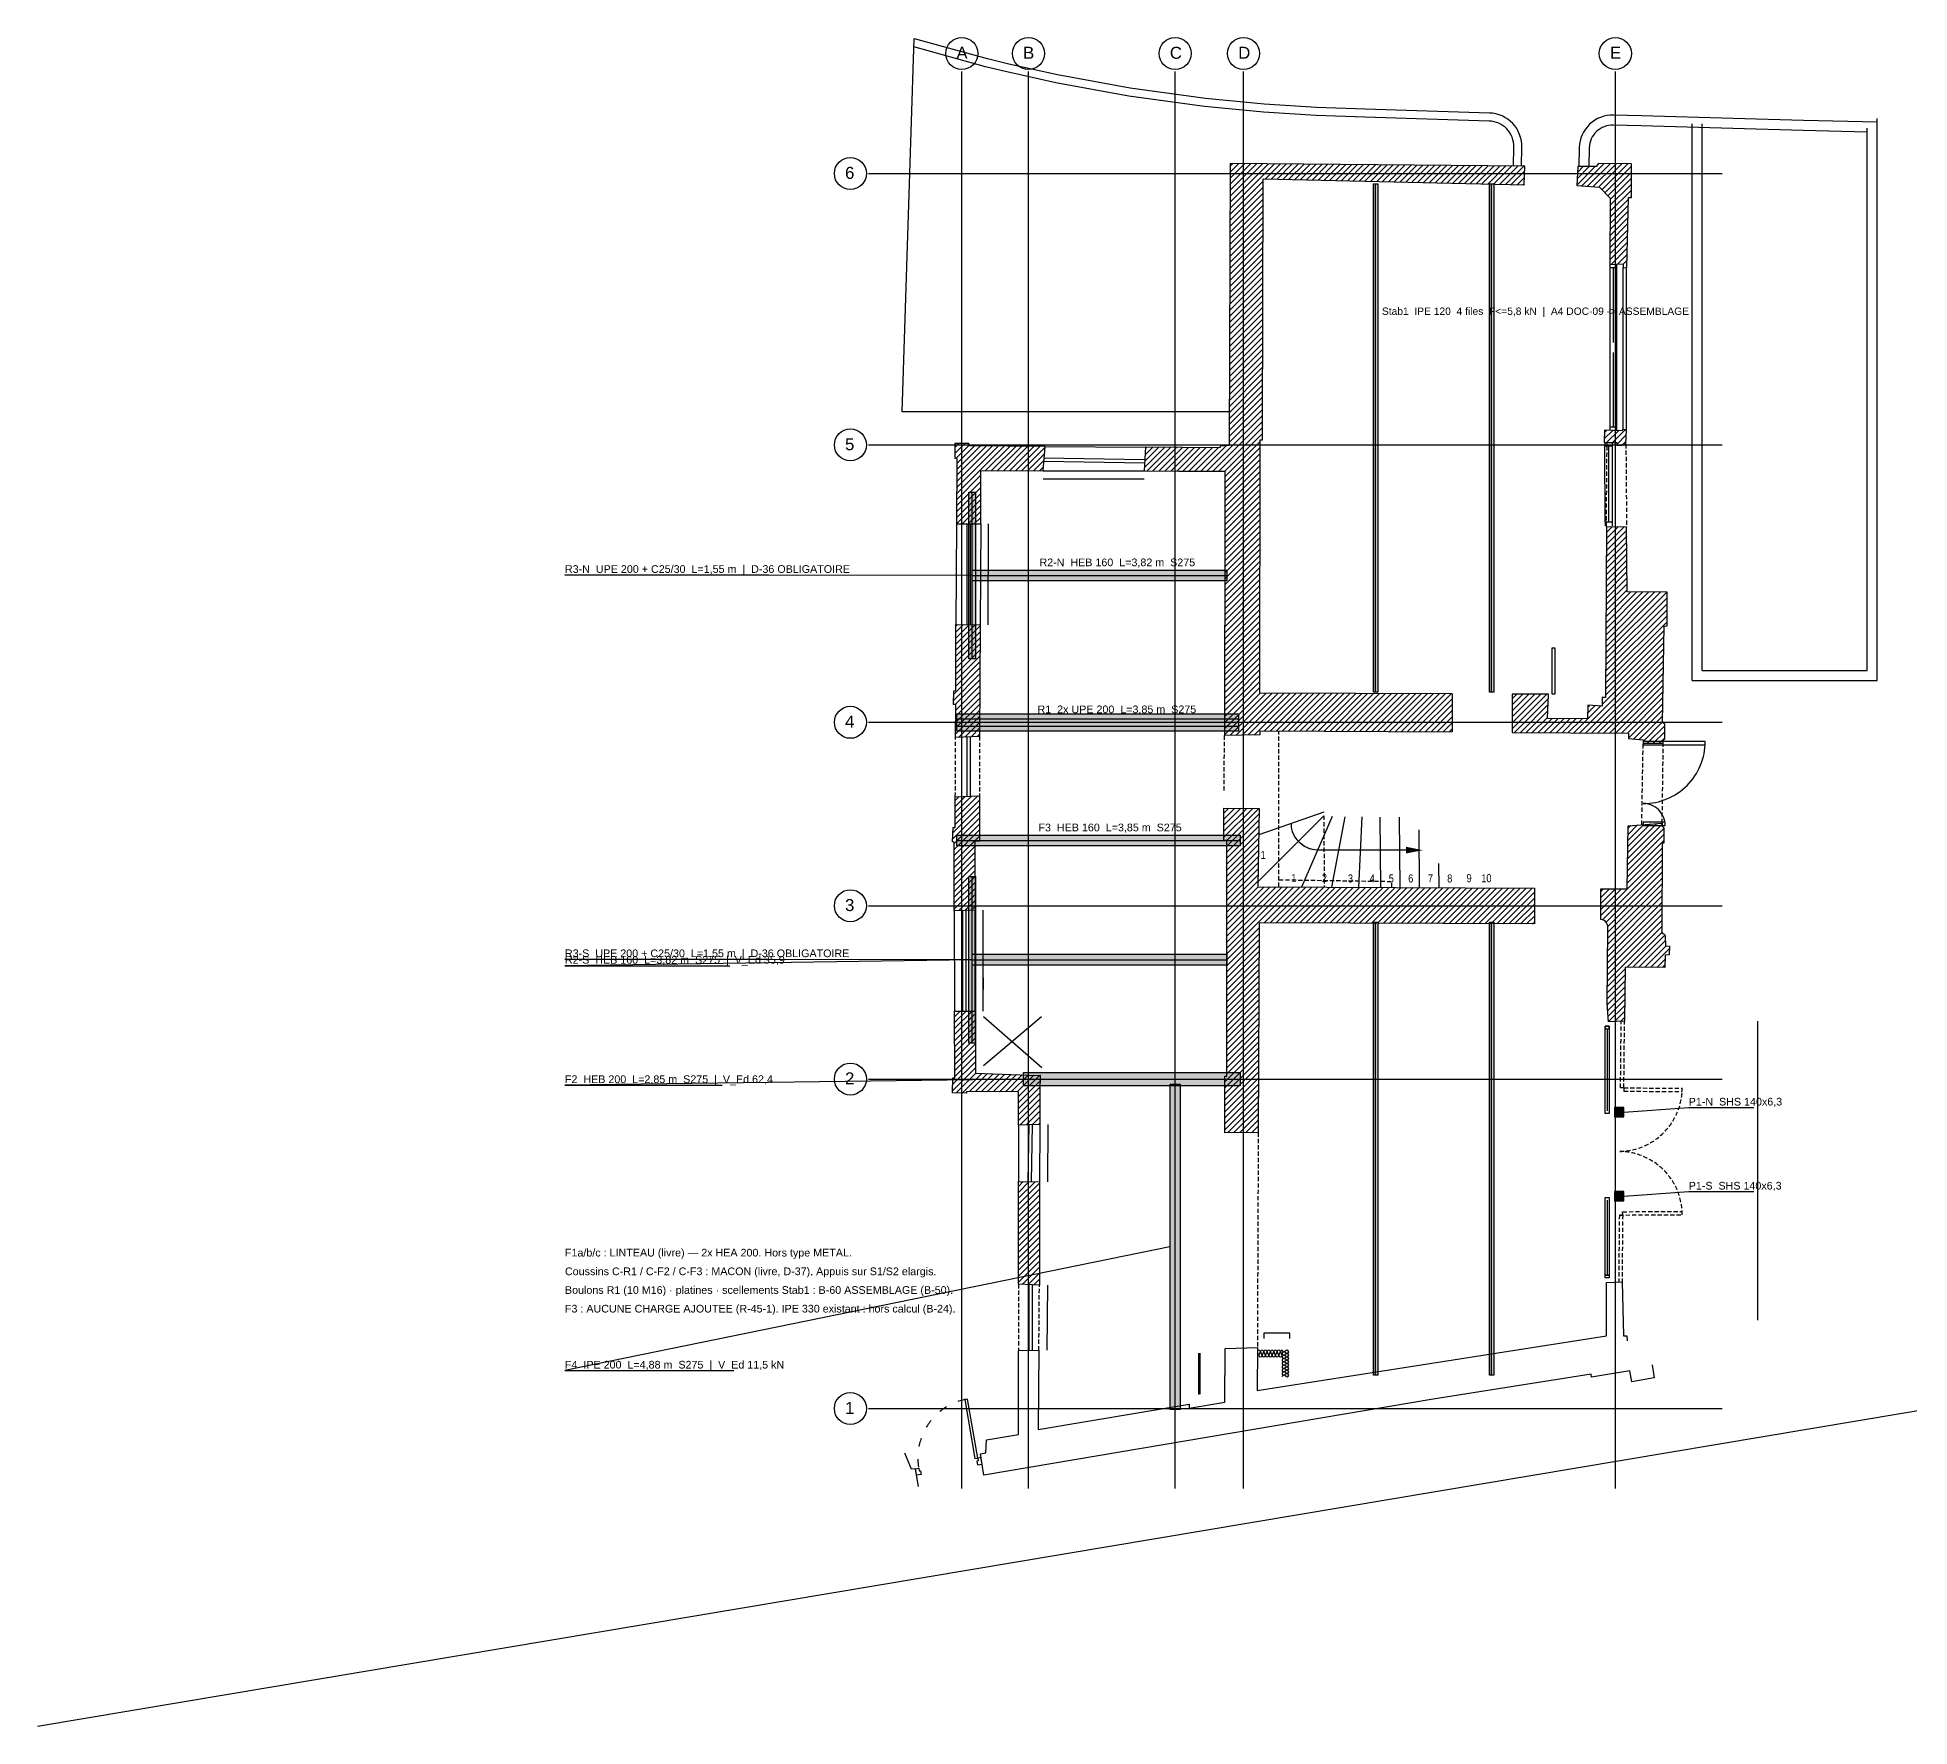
# Model space of a CAD drawing. Header units: centimetres. Extents: x 7169 to 12020, y 3983 to 6520.
# Drawn here: x 7169 to 9976, y 3983 to 6516 of the extents above; entities that cross this region are included whole.
import ezdxf

# ---------------------------------------------------------------- set-up
doc = ezdxf.new("R2010")
doc.units = ezdxf.units.CM
doc.linetypes.add('CACHE', pattern=[9.525, 6.35, -3.175])
doc.linetypes.add('PROJECTION', pattern=[0.3, 0.12, -0.18])
for name, color, linetype in [('010_mur', 8, 'Continuous'), ('030_menuiserie', 9, 'Continuous'), ('070_trait-fin', 9, 'Continuous'), ('075_cotation', 9, 'Continuous'), ('097_traits-fins-005', 4, 'Continuous'), ('METAL-AXES', 1, 'Continuous'), ('METAL-HABILLAGE-TEXTE', 7, 'Continuous'), ('METAL-POTEAUX', 6, 'Continuous'), ('METAL-PROFILES', 1, 'Continuous'), ('METAL-REMPLISSAGE', 3, 'Continuous'), ('METAL-STAB', 4, 'Continuous')]:
    doc.layers.add(name, color=color, linetype=linetype)
doc.styles.add('clem', font='swissc.ttf')
doc.styles.get("Standard").update_dxf_attribs({"font": 'arial.ttf'})
pattern_1 = [(45.21487, (-11671.396, -4335.0017), (-4.5069355, 4.4732575), [])]

# ---------------------------------------------------------------- blocks, each defined once
blk = doc.blocks.new('*U1201')
for points in [[(0.05, -0.042), (0.05, 0), (0, 0), (0, -0.072), (0.035, -0.072), (0.035, -0.042)], [(0.065, -0.072), (0.035, -0.072), (0.035, -0.721), (0.065, -0.721)], [(0.668, -0.042), (0.668, 0), (0.718, 0), (0.718, -0.072), (0.683, -0.072), (0.683, -0.042)]]:
    blk.add_lwpolyline(points, close=True)
at = {"linetype": 'PROJECTION', "ltscale": 0.75}
blk.add_arc((0.035, -0.073), 0.648, 271.6999, 0.0451, dxfattribs=at)
blk = doc.blocks.new('Murs porteurs selon geometre projet')
at = {"layer": '010_mur'}
h = blk.add_hatch(dxfattribs=at)
h.set_pattern_fill('ANSI31', color=4, scale=2, angle=0.2149)
h.set_pattern_definition(pattern_1)
edge = h.paths.add_edge_path()
edge.add_line((-2690.4, 1231.6), (-2691.2, 1611.5))
edge.add_line((-2691.2, 1611.5), (-2687.8, 1611.5))
edge.add_line((-2687.8, 1611.5), (-2687.8, 1622.5))
edge.add_line((-2687.8, 1622.5), (-2688.1, 2002.9))
edge.add_line((-2688.1, 2002.9), (-2296.6, 1995))
edge.add_line((-2296.6, 1995), (-2296.1, 2023.3))
edge.add_line((-2296.1, 2023.3), (-2738, 2025.7))
edge.add_line((-2738, 2025.7), (-2737.5, 1602.6))
edge.add_line((-2737.5, 1602.6), (-2751, 1601.5))
edge.add_line((-2751, 1601.5), (-2751.6, 1599.2))
edge.add_line((-2751.6, 1599.2), (-2863.1, 1599.6))
edge.add_line((-2863.1, 1599.6), (-2865, 1564))
edge.add_line((-2865, 1564), (-2812.9, 1564))
edge.add_line((-2812.9, 1564), (-2744, 1564.3))
edge.add_line((-2744, 1564.3), (-2743.6, 1435.3))
edge.add_line((-2743.6, 1435.3), (-2743.1, 1231.5))
edge.add_line((-2743.1, 1231.5), (-2690.5, 1231.6))
h = blk.add_hatch(dxfattribs=at)
h.set_pattern_fill('ANSI31', color=4, scale=2, angle=0.2149)
h.set_pattern_definition(pattern_1)
h.paths.add_polyline_path([(-2168, 1876.3), (-2147.9, 1877.1), (-2148, 1871.7), (-2142.6, 1871.4), (-2140.1, 1976.7), (-2135.7, 1976.8), (-2136.1, 2027.4), (-2185.7, 2027.4), (-2189, 2022.9), (-2216.2, 2023.2), (-2217.6, 1994.6), (-2183.9, 1992), (-2168, 1975.6)])
at = {"layer": '010_mur', "lineweight": 5}
h = blk.add_hatch(dxfattribs=at)
h.set_pattern_fill('ANSI31', color=4, scale=2, angle=0.2149)
h.set_pattern_definition(pattern_1)
h.paths.add_polyline_path([(-2175.2, 1627.8), (-2175.3, 1609.2), (-2156.6, 1609.1), (-2156.6, 1605.1), (-2148.2, 1605), (-2148.1, 1607.1), (-2142.8, 1606.8), (-2141.9, 1628.5), (-2148.1, 1629), (-2148.6, 1626.7)])
at = {"layer": '010_mur'}
h = blk.add_hatch(dxfattribs=at)
h.set_pattern_fill('ANSI31', color=4, scale=2, angle=0.2149)
h.set_pattern_definition(pattern_1)
h.paths.add_polyline_path([(-3146.2, 1483.5), (-3109.8, 1483.8), (-3109.7, 1563.6), (-3016.4, 1563.7), (-3013.7, 1600.2), (-3126.8, 1600.6), (-3127.9, 1604.3), (-3149, 1603.9), (-3149, 1582.1), (-3146.1, 1581.8)])
h = blk.add_hatch(dxfattribs=at)
h.set_pattern_fill('ANSI31', color=4, scale=2, angle=0.2149)
h.set_pattern_definition(pattern_1)
h.paths.add_polyline_path([(-2402.1, 1174.5), (-2402.1, 1231.5), (-2690.5, 1231.6), (-2743.1, 1231.5), (-2743, 1168.1), (-2689.7, 1169.7), (-2689.6, 1175.2)])
h.paths.add_polyline_path([(-2311.9, 1231.4), (-2311.9, 1174.1), (-2137.3, 1173.5), (-2137.4, 1165.4), (-2115.1, 1163.6), (-2115.3, 1158.5), (-2085, 1158.7), (-2084.9, 1163.1), (-2082.9, 1165.1), (-2083, 1187.2), (-2086.2, 1189.8), (-2084.6, 1334.1), (-2080.1, 1334.5), (-2080.2, 1385.4), (-2140.1, 1385.4), (-2141.3, 1482.5), (-2171.6, 1483), (-2172.1, 1226.7), (-2176.8, 1226.9), (-2177.1, 1214.1), (-2198.3, 1215.1), (-2198.9, 1195), (-2258.6, 1195.1), (-2257.3, 1231.6)])
h = blk.add_hatch(dxfattribs=at)
h.set_pattern_fill('ANSI31', color=4, scale=2, angle=0.2149)
h.set_pattern_definition(pattern_1)
h.paths.add_polyline_path([(-3146.2, 1163.3), (-3146.2, 1212.5), (-3149.8, 1212.7), (-3149.1, 1233.4), (-3146.3, 1233.6), (-3146.3, 1332.6), (-3110, 1332.5), (-3110.2, 1165.1)])
h = blk.add_hatch(dxfattribs=at)
h.set_pattern_fill('ANSI31', color=4, scale=2, angle=0.2149)
h.set_pattern_definition(pattern_1)
h.paths.add_polyline_path([(-3109.7, 1007.7), (-3109.7, 1024.5), (-3110.3, 1075.8), (-3146.3, 1074.4), (-3146.4, 1028.5), (-3149.4, 1028.3), (-3150.4, 1006.7), (-3148, 1006.5), (-3147.3, 903.4), (-3116, 904.4), (-3116.6, 1007.6)])
h = blk.add_hatch(dxfattribs=at)
h.set_pattern_fill('ANSI31', color=4, scale=2, angle=0.2149)
h.set_pattern_definition(pattern_1)
edge = h.paths.add_edge_path()
edge.add_line((-2177.9, 940.2), (-2138.4, 940.1))
edge.add_line((-2138.4, 940.1), (-2137.2, 1034.8))
edge.add_line((-2137.2, 1034.8), (-2086.3, 1039))
edge.add_line((-2086.3, 1039), (-2086.4, 1034.4))
edge.add_line((-2086.4, 1034.4), (-2083.9, 1032))
edge.add_line((-2083.9, 1032), (-2083.6, 1009.2))
edge.add_line((-2083.6, 1009.2), (-2086.1, 1007.6))
edge.add_line((-2086.1, 1007.6), (-2086.4, 874.9))
edge.add_arc((-2083, 876.4), 3.71, 204.38, 256.8367)
edge.add_arc((-2084.7, 869.3), 3.64, -0.6892, 76.8367, ccw=False)
edge.add_line((-2081, 869.2), (-2080.8, 854.8))
edge.add_line((-2080.8, 854.8), (-2074.8, 854.2))
edge.add_line((-2074.8, 854.2), (-2075, 841.6))
edge.add_line((-2075, 841.6), (-2081, 840.8))
edge.add_line((-2081, 840.8), (-2081.6, 822.5))
edge.add_line((-2081.6, 822.5), (-2141.2, 822.7))
edge.add_line((-2141.2, 822.7), (-2141.6, 741.9))
edge.add_line((-2141.6, 741.9), (-2165.7, 740.7))
edge.add_line((-2165.7, 740.7), (-2167.7, 767.9))
edge.add_line((-2167.7, 767.9), (-2167.4, 879.3))
edge.add_arc((-2179.1, 882.2), 12.1, 346.1269, 443.5219)
edge.add_line((-2177.7, 894.2), (-2177.9, 940.2))
h.paths.add_polyline_path([(-2737.4, 657), (-2738.9, 1010.5), (-2743.4, 1010.5), (-2743.5, 1024.6), (-2743.4, 1058.6), (-2690.8, 1058.7), (-2692.2, 941.1), (-2277.5, 940.4), (-2277.3, 887), (-2601.4, 887.2), (-2690.1, 887.2), (-2690.2, 572.6), (-2740.2, 572.2), (-2740.5, 643.2), (-2740.6, 657)])
h = blk.add_hatch(dxfattribs=at)
h.set_pattern_fill('ANSI31', color=4, scale=2, angle=0.2149)
h.set_pattern_definition(pattern_1)
h.paths.add_polyline_path([(-3017.6, 657.2), (-3018, 634.4), (-3017.9, 583.4), (-3049.8, 582.3), (-3050.1, 632.4), (-3127.8, 632.4), (-3128, 630.1), (-3149.1, 630.3), (-3148.5, 652.7), (-3145.5, 652.8), (-3146.2, 753), (-3115.1, 752.9), (-3114.5, 660), (-3021.1, 657.1)])
at = {"layer": '010_mur', "lineweight": 5}
h = blk.add_hatch(dxfattribs=at)
h.set_pattern_fill('ANSI31', color=4, scale=2, angle=0.2149)
h.set_pattern_definition(pattern_1)
h.paths.add_polyline_path([(-3017.3, 375), (-3017.5, 342.5), (-3048.7, 343.9), (-3049.4, 497.7), (-3017.8, 497.6), (-3017.6, 382.3)])
at = {"layer": '010_mur', "flags": 128}
for points in [[(-2690.4, 1231.6), (-2691.2, 1611.5), (-2687.8, 1611.5), (-2687.8, 1622.5), (-2688.1, 2002.9), (-2296.6, 1995), (-2296.1, 2023.3), (-2738, 2025.7), (-2737.5, 1602.6), (-2751, 1601.5), (-2751.6, 1599.2), (-2863.1, 1599.6), (-2865, 1564), (-2812.9, 1564), (-2744, 1564.3), (-2743.6, 1435.3), (-2743.1, 1231.5)], [(-2311.9, 1174), (-2137.3, 1173.5), (-2137.4, 1165.4), (-2115.1, 1163.6), (-2115.3, 1158.5), (-2085, 1158.7), (-2084.9, 1163.1), (-2082.9, 1165.1), (-2083, 1187.2), (-2086.2, 1189.8), (-2084.6, 1334.1), (-2080.1, 1334.5), (-2080.2, 1385.4), (-2140.1, 1385.4), (-2141.3, 1482.5), (-2171.6, 1483), (-2172.1, 1226.7), (-2176.8, 1226.9), (-2177.1, 1214.1), (-2198.3, 1215.1), (-2198.9, 1195), (-2258.6, 1195.1), (-2257.3, 1231.6), (-2311.9, 1231.3)], [(-3146.2, 1163.3), (-3146.2, 1212.5), (-3149.8, 1212.7), (-3149.1, 1233.4), (-3146.3, 1233.6), (-3146.3, 1332.6), (-3110, 1332.5), (-3110.2, 1165.1), (-3146.2, 1163.3)], [(-2743.1, 1231.5), (-2743, 1168.1), (-2689.7, 1169.7)], [(-2401.9, 1231.3), (-2690.5, 1231.6)], [(-2401.9, 1231.3), (-2401.9, 1174.3)], [(-2311.9, 1231.3), (-2311.9, 1174)], [(-2689.7, 1169.7), (-2689.6, 1175.2), (-2401.9, 1174.3)], [(-3147.3, 903.4), (-3148, 1006.5), (-3150.4, 1006.7), (-3149.4, 1028.3), (-3146.4, 1028.5), (-3146.3, 1074.4), (-3110.3, 1075.8), (-3109.7, 1024.5), (-3109.7, 1007.7), (-3116.6, 1007.6)], [(-2737.4, 657), (-2738.9, 1010.5), (-2743.4, 1010.5), (-2743.5, 1024.6), (-2743.4, 1058.6), (-2690.8, 1058.7), (-2692.2, 941.1), (-2277.5, 940.4), (-2277.3, 887), (-2690.1, 887.2), (-2690.2, 572.6), (-2740.2, 572.2), (-2740.5, 643.2), (-2740.6, 657), (-2737.4, 657)], [(-3116.6, 1007.6), (-3116, 904.4), (-3147.3, 903.4)], [(-2690.6, 659.5), (-2690.1, 659.5)], [(-3017.3, 375), (-3017.5, 342.5), (-3048.7, 343.9), (-3049.4, 497.7), (-3017.8, 497.6), (-3017.6, 382.3), (-3017.3, 375)]]:
    blk.add_lwpolyline(points, dxfattribs=at)
for points in [[(-2168, 1876.3), (-2147.9, 1877.1), (-2148, 1871.7), (-2142.6, 1871.4), (-2140.1, 1976.7), (-2135.7, 1976.8), (-2136.1, 2027.4), (-2185.7, 2027.4), (-2189, 2022.9), (-2216.2, 2023.2), (-2217.6, 1994.6), (-2183.9, 1992), (-2168, 1975.6)], [(-2175.2, 1627.8), (-2175.3, 1609.2), (-2156.6, 1609.1), (-2156.6, 1605.1), (-2148.2, 1605), (-2148.1, 1607.1), (-2142.8, 1606.8), (-2141.9, 1628.5), (-2148.1, 1629), (-2148.6, 1626.7)], [(-3146.2, 1483.5), (-3109.8, 1483.8), (-3109.7, 1563.6), (-3016.4, 1563.7), (-3013.7, 1600.2), (-3126.8, 1600.6), (-3127.9, 1604.3), (-3149, 1603.9), (-3149, 1582.1), (-3146.1, 1581.8)], [(-3017.6, 657.2), (-3018, 634.4), (-3017.9, 583.4), (-3049.8, 582.3), (-3050.1, 632.4), (-3127.8, 632.4), (-3128, 630.1), (-3149.1, 630.3), (-3148.5, 652.7), (-3145.5, 652.8), (-3146.2, 753), (-3115.1, 752.9), (-3114.5, 660), (-3021.1, 657.1)]]:
    blk.add_lwpolyline(points, close=True, dxfattribs=at)
blk.add_lwpolyline([(-2177.9, 940.2), (-2138.4, 940.1), (-2137.2, 1034.8), (-2086.3, 1039), (-2086.4, 1034.4), (-2083.9, 1032), (-2083.6, 1009.2), (-2086.1, 1007.6), (-2086.4, 874.9, 0.232968), (-2083.9, 872.8, -0.351792), (-2081, 869.2), (-2080.8, 854.8), (-2074.8, 854.2), (-2075, 841.6), (-2081, 840.8), (-2081.6, 822.5), (-2141.2, 822.7), (-2141.6, 741.9), (-2165.7, 740.7), (-2167.7, 767.9), (-2167.4, 879.3, 0.452542), (-2177.7, 894.2)], format="xyb", close=True, dxfattribs=at)
at = {"layer": '030_menuiserie', "flags": 128}
for points in [[(-2147.2, 1629), (-2148, 1871.7)], [(-2141.9, 1628.5), (-2143, 1871.4)], [(-2864.3, 1575.9), (-3015.4, 1577.8)], [(-2864.3, 1580.9), (-3015.3, 1582.8)], [(-3129.5, 1332.5), (-3129.9, 1483.7)], [(-3124.5, 1332.5), (-3124.9, 1483.7)], [(-3133.6, 752.9), (-3134.2, 903.9)], [(-3128.6, 752.9), (-3129.2, 904)], [(-3034.1, 583.1), (-3035.6, 497.7)], [(-3029.1, 583), (-3030.6, 497.6)]]:
    blk.add_lwpolyline(points, dxfattribs=at)
at = {"layer": '030_menuiserie'}
blk.add_lwpolyline([(-2082.1, 1040.2), (-2114.7, 1040.1), (-2114.7, 1035.1), (-2081.7, 1035.2, 0.414214), (-2114.8, 1068.1, 0.414214), (-2022.1, 1161.4), (-2115.1, 1161.1), (-2115.1, 1156.1), (-2022.1, 1156.4)], format="xyb", dxfattribs=at)
at = {"layer": '070_trait-fin', "linetype": 'CACHE'}
for p, q in [((-2148.3, 450.9), (-2053.9, 451.8)), ((-2143.3, 455.9), (-2054, 456.8))]:
    blk.add_line(p, q, dxfattribs=at)
at = {"layer": '070_trait-fin'}
for points in [[(-3013.7, 1600.2), (-2863.1, 1599.6)], [(-3146.2, 1483.5), (-3146.3, 1332.6)], [(-3049.8, 582.3), (-3049.4, 497.7)]]:
    blk.add_lwpolyline(points, dxfattribs=at)
at = {"layer": '070_trait-fin', "linetype": 'CACHE', "flags": 128}
for points in [[(-2171.6, 1483), (-2171, 1609.2)], [(-2142.8, 1606.8), (-2141.3, 1482.5)], [(-3146.3, 1074.4), (-3146.2, 1163.3)], [(-3110.2, 1165.1), (-3110.3, 1075.8)], [(-2743.4, 1085.2), (-2743, 1168.1)], [(-2660.7, 941.1), (-2661.4, 1175.1)], [(-2116.8, 1036.5), (-2115.3, 1158.5)], [(-2086.3, 1039), (-2085, 1158.7)], [(-2491.3, 940.8), (-2491.2, 949.4), (-2660.7, 951.3)], [(-2690.2, 572.6), (-2690.3, 250.4)], [(-3048.7, 343.9), (-3048.3, 244.2)], [(-3017.9, 244.9), (-3017.5, 342.5)]]:
    blk.add_lwpolyline(points, dxfattribs=at)
at = {"layer": '070_trait-fin', "color": 7, "true_color": 0xffffff}
for points in [[(-3016.4, 1563.7), (-2865, 1564)], [(-3109.8, 1483.8), (-3110, 1332.5)], [(-3115.1, 752.9), (-3116, 904.4)], [(-3017.9, 583.4), (-3017.8, 497.6)]]:
    blk.add_lwpolyline(points, dxfattribs=at)
at = {"layer": '070_trait-fin', "flags": 128}
for points in [[(-2593.5, 1047.9), (-2692.1, 948.6)], [(-2692.1, 948.6), (-2593.5, 1047.9)], [(-2581.3, 1046.7), (-2626.9, 941)], [(-2562.3, 1046.6), (-2581.6, 940.9)], [(-2536.7, 1046.4), (-2541.2, 940.8)], [(-2509.7, 1046.3), (-2508.1, 940.8)], [(-2480.9, 1046.2), (-2479.4, 940.7)], [(-2451.1, 1027.2), (-2450.3, 940.7)], [(-2551.9, 996.9), (-2470.2, 996.9)], [(-2421.3, 976.9), (-2420.7, 940.6)], [(-3147.3, 903.4), (-3146.2, 753)]]:
    blk.add_lwpolyline(points, dxfattribs=at)
blk.add_lwpolyline([(-2470.2, 996.9, 10, 0, 0), (-2444.9, 996.9, 0, 0, 0)], format="xyseb", dxfattribs=at)
at = {"layer": '070_trait-fin', "linetype": 'CACHE'}
for points in [[(-2147.2, 641.7), (-2146.6, 741.9)], [(-2142.2, 641.6), (-2141.6, 741.9)], [(-2142.2, 641.6), (-2147.2, 641.7)], [(-2142.2, 641.6), (-2054.6, 641.5)], [(-2142.2, 641.6), (-2142.2, 636.6)], [(-2142.2, 636.6), (-2054.6, 636.5)], [(-2148.3, 450.9), (-2148.9, 350.7)], [(-2143.3, 450.9), (-2148.3, 450.9)], [(-2143.3, 451), (-2143.9, 350.7)], [(-2143.3, 451), (-2143.4, 455.9)]]:
    blk.add_lwpolyline(points, dxfattribs=at)
for centre, start, end in [((-2150.1, 641.7), 271.3776, 359.8812), ((-2149.3, 450.9), 0.5485, 89.0522)]:
    blk.add_arc(centre, 95.4, start, end, dxfattribs=at)
at = {"layer": '030_menuiserie', "xscale": 138.550195075006, "yscale": 138.550195075006, "zscale": 138.550195075006, "rotation": 189.9168593396885}
blk.add_blockref('*U1201', (-3102.5, 73.8), dxfattribs=at)
blk = doc.blocks.new('*U1019')
at = {"layer": '097_traits-fins-005', "linetype": 'Continuous'}
for p, q in [((-2, 1), (-0.5, -1)), ((2, 1), (0.5, -1))]:
    blk.add_line(p, q, dxfattribs=at)
for centre, radius, start, end in [((0, 2.5), 2.51, 322.5484, 216.2881), ((-2.5, -2.5), 2.51, 269.4183, 36.2881), ((2.5, -2.5), 2.48, 142.7235, 269.8189)]:
    blk.add_arc(centre, radius, start, end, dxfattribs=at)
blk = doc.blocks.new('*U1020')
at = {"layer": '075_cotation', "color": 0, "linetype": 'ByBlock', "lineweight": -2, "transparency": 16777216}
for p in [(0, 0), (5, 0), (10, 0), (15, 0), (20, 0), (25, 0), (30, 0), (35, 0)]:
    blk.add_blockref('*U1019', p, dxfattribs=at)
blk = doc.blocks.new('*U1021')
at = {"layer": '097_traits-fins-005', "linetype": 'Continuous'}
for p, q in [((-2, 1), (-0.5, -1)), ((2, 1), (0.5, -1))]:
    blk.add_line(p, q, dxfattribs=at)
for centre, radius, start, end in [((0, 2.5), 2.51, 322.5484, 216.2881), ((-2.5, -2.5), 2.51, 269.4183, 36.2881), ((2.5, -2.5), 2.48, 142.7235, 269.8189)]:
    blk.add_arc(centre, radius, start, end, dxfattribs=at)
blk = doc.blocks.new('*U1018')
at = {"layer": '075_cotation', "color": 0, "linetype": 'ByBlock', "lineweight": -2, "transparency": 16777216}
for p in [(0, 0), (5, 0), (10, 0), (15, 0), (20, 0), (25, 0), (30, 0)]:
    blk.add_blockref('*U1021', p, dxfattribs=at)

msp = doc.modelspace()

# ---------------------------------------------------------------- hatches: boundary and pattern name
at = {"layer": 'METAL-POTEAUX'}
for points in [[(9533.5, 4897.4), (9547.5, 4897.4), (9547.5, 4911.4), (9533.5, 4911.4)], [(9533.5, 4771.4), (9547.5, 4771.4), (9547.5, 4785.4), (9533.5, 4785.4)]]:
    msp.add_hatch(color=6, dxfattribs=at).paths.add_polyline_path(points)
at = {"layer": 'METAL-PROFILES'}
for points in [[(8570.5, 5717.1), (8952.5, 5717.1), (8952.5, 5701.1), (8570.5, 5701.1)], [(8547.5, 5501.7), (8969.8, 5501.7), (8969.8, 5475.7), (8547.5, 5475.7)], [(8547.5, 5319.6), (8972.5, 5319.6), (8972.5, 5303.6), (8547.5, 5303.6)], [(8570.5, 5141.1), (8952.5, 5141.1), (8952.5, 5125.1), (8570.5, 5125.1)], [(8647.4, 4964.1), (8972.5, 4964.1), (8972.5, 4944.1), (8647.4, 4944.1)], [(8867.5, 4458.6), (8867.5, 4946.6), (8882.5, 4946.6), (8882.5, 4458.6)]]:
    msp.add_hatch(color=1, dxfattribs=at).paths.add_polyline_path(points)
at = {"layer": 'METAL-REMPLISSAGE'}
for points in [[(8565.5, 5584.2), (8565.5, 5834.1), (8575.5, 5834.1), (8575.5, 5584.2)], [(8565.5, 5007.9), (8565.5, 5258), (8575.5, 5258), (8575.5, 5007.9)]]:
    msp.add_hatch(color=3, dxfattribs=at).paths.add_polyline_path(points)
at = {"layer": 'METAL-STAB'}
for points in [[(9172.3, 5534.2), (9172.3, 6296.7), (9178.7, 6296.7), (9178.7, 5534.2)], [(9346.2, 5534.2), (9346.2, 6296.7), (9352.6, 6296.7), (9352.6, 5534.2)], [(9172.3, 4509.9), (9172.3, 5189.1), (9178.7, 5189.1), (9178.7, 4509.9)], [(9346.2, 4509.9), (9346.2, 5189.1), (9352.6, 5189.1), (9352.6, 4509.9)]]:
    msp.add_hatch(color=4, dxfattribs=at).paths.add_polyline_path(points)

# ---------------------------------------------------------------- linework, layer by layer
at = {"layer": '010_mur'}
for p, q in [((9521.5, 4569.1), (9521.9, 4649)), ((9521.9, 4649), (9545, 4649.9)), ((9545, 4649.9), (9547.4, 4569.1)), ((8949.5, 4469.8), (8950.1, 4550)), ((8950.1, 4550), (8998.3, 4551.6)), ((8998, 4487.3), (9521.5, 4569.1)), ((8998.3, 4551.6), (8998, 4487.3)), ((9547.4, 4569.1), (9552, 4569)), ((9552, 4569), (9552.5, 4561.3)), ((8640.2, 4546.8), (8670.6, 4547.4)), ((8640.3, 4421.2), (8640.2, 4546.8)), ((8670.6, 4547.4), (8669.6, 4428.5)), ((9590.1, 4525.4), (9593.3, 4506.1)), ((9498.6, 4511.5), (9262, 4473.9)), ((9499.3, 4507.2), (9498.6, 4511.5)), ((9556.8, 4516.3), (9499.3, 4507.2)), ((9559.6, 4500.2), (9556.8, 4516.3)), ((9593.3, 4506.1), (9559.6, 4500.2)), ((9262, 4473.9), (8587.9, 4360)), ((8669.6, 4428.5), (8896, 4466.7)), ((8896, 4460.8), (8949.5, 4469.8)), ((8896, 4466.7), (8896, 4460.8)), ((8591.1, 4393.6), (8592.3, 4413.3)), ((8592.3, 4413.3), (8640.3, 4421.2)), ((8479.6, 4369.1), (8469.4, 4392.9)), ((8583.3, 4391.9), (8591.1, 4393.6)), ((8587.9, 4360), (8583.3, 4391.9)), ((8485.7, 4369.7), (8479.6, 4369.1)), ((8489.9, 4343.1), (8485.7, 4369.7))]:
    msp.add_line(p, q, dxfattribs=at)
at = {"layer": '030_menuiserie'}
for p, q in [((9526.6, 6175.6), (9526.6, 5926.8)), ((9536.6, 6170.6), (9526.6, 6170.6)), ((9531.6, 6170.6), (9531.6, 6058.5)), ((9536.6, 6175.6), (9536.6, 5926.3)), ((9531.6, 6043.5), (9531.6, 5931.8)), ((9536.6, 5931.8), (9526.6, 5931.8)), ((9519.4, 5908.5), (9519.4, 5903.4)), ((9530, 5908.5), (9530, 5903.4)), ((9519.5, 5789), (9519.5, 5783.7)), ((9530.1, 5789), (9530.1, 5783.7))]:
    msp.add_line(p, q, dxfattribs=at)
for points in [[(9519.4, 5903.4), (9530, 5903.4), (9530.1, 5789), (9519.5, 5789)], [(9440.1, 5531.2), (9440.1, 5600.9), (9444.3, 5600.9), (9444.3, 5531.2)], [(9519.6, 4660), (9519.5, 4776.6), (9525.5, 4776.6), (9525.6, 4660)]]:
    msp.add_lwpolyline(points, close=True, dxfattribs=at)
for points in [[(9524.7, 5903.4), (9524.8, 5789)], [(8563.1, 5378), (8563.1, 5467.1)], [(8568.1, 5378.1), (8568.1, 5467.3)], [(9519.5, 4902.5), (9519.5, 5033.5), (9525.5, 5033.5), (9525.5, 4902.5), (9519.5, 4902.5)], [(9525.5, 5033.5), (9519.5, 5033.5), (9519.5, 5029.5), (9525.5, 5029.5), (9525.5, 5033.5)], [(9522.5, 5029.5), (9522.5, 4906.5)], [(9522.5, 4772.6), (9522.6, 4660)], [(9519.6, 4656), (9519.6, 4660), (9525.6, 4660), (9525.6, 4656), (9519.6, 4656)], [(8655.8, 4645.8), (8655.4, 4547.1)], [(8660.8, 4645.8), (8660.4, 4547.1)], [(9047.1, 4565), (9047.1, 4573), (9007.7, 4573), (9007.7, 4565)], [(8910.1, 4543), (8910.1, 4481.3)], [(8912.1, 4543), (8912.1, 4481.6)]]:
    msp.add_lwpolyline(points, dxfattribs=at)
at = {"layer": '070_trait-fin'}
for p, q in [((9650.2, 5551.5), (9650.2, 6386.7)), ((9665.2, 5566.5), (9665.2, 6386.7)), ((9748.8, 4592.7), (9748.8, 5040.9)), ((10659, 4569.3), (7169.1, 3983.1))]:
    msp.add_line(p, q, dxfattribs=at)
for points in [[(8956.2, 5954.7), (8465.6, 5954.7), (8483.5, 6514.3)], [(9650.2, 5551.5), (9927.7, 5551.5), (9927.7, 6394.5)], [(9665.2, 5566.5), (9912.7, 5566.5), (9912.7, 6379.9)], [(8677, 5854.2), (8828.5, 5853.9)], [(8594.6, 5635.3), (8595.3, 5786.6)], [(9098, 5354.4), (9000.2, 5320.2)], [(8587.3, 5055.8), (8587, 5207.3)], [(8586.9, 5070.6), (8587.5, 5106.1)], [(8587.5, 5047.8), (8675.1, 4971.6)], [(8587.5, 4974.5), (8674.6, 5047.8)], [(8683.9, 4885.9), (8683.7, 4800.1)], [(8683.4, 4645), (8682.5, 4547.4)]]:
    msp.add_lwpolyline(points, dxfattribs=at)
for points in [[(9394.1, 6323.1), (9394.8, 6351.3, 0.414214), (9346.1, 6402.6), (9159.9, 6408.6), (9086.9, 6410.9), (9008.5, 6415.8), (8920.5, 6424.2), (8807.5, 6439.7), (8698.4, 6459.7), (8625.5, 6475.9), (8593.7, 6483.7), (8484.3, 6514.1), (8483.5, 6514.3)], [(9382.1, 6323.4), (9382.8, 6351.6, 0.414214), (9345.8, 6390.6), (9159.6, 6396.6), (9086.3, 6398.9), (9007.6, 6403.8), (8919.1, 6412.3), (8805.6, 6427.9), (8696.1, 6448), (8622.8, 6464.2), (8590.7, 6472.1), (8483.1, 6502)], [(9927.7, 6388.8), (9817, 6391.6), (9711.5, 6394.4), (9574, 6398.4), (9532.2, 6399.5, 0.414214), (9480.9, 6350.8), (9480.2, 6322.7)], [(9912.7, 6374.1), (9816.6, 6376.6), (9711.1, 6379.4), (9573.6, 6383.4), (9531.8, 6384.5, 0.414214), (9495.9, 6350.4), (9495.2, 6322.4)], [(9221.1, 5297.3), (9088.3, 5297.3, -0.358114), (9049.3, 5332), (9049.3, 5337.4)], [(9221.1, 5297.3), (9088.3, 5297.3, -0.19952), (9059.7, 5310.5, -0.19952)]]:
    msp.add_lwpolyline(points, format="xyb", dxfattribs=at)
at = {"layer": '070_trait-fin', "linetype": 'CACHE'}
msp.add_lwpolyline([(9098, 5348.9), (9098.3, 5241.9)], dxfattribs=at)
at = {"layer": 'METAL-AXES'}
for p, q in [((8555, 4340), (8555, 6465)), ((8655, 4340), (8655, 6465)), ((8875, 4340), (8875, 6465)), ((8977.5, 4340), (8977.5, 6465)), ((9535, 4340), (9535, 6465)), ((8415, 6312), (9695, 6312)), ((8415, 5905), (9695, 5905)), ((8415, 5489), (9695, 5489)), ((8415, 5214), (9695, 5214)), ((8415, 4954.1), (9695, 4954.1)), ((8415, 4460), (9695, 4460))]:
    msp.add_line(p, q, dxfattribs=at)
for centre in [(8555, 6492), (8655, 6492), (8875, 6492), (8977.5, 6492), (9535, 6492), (8388, 6312), (8388, 5905), (8388, 5489), (8388, 5214), (8388, 4954.1), (8388, 4460)]:
    msp.add_circle(centre, 24, dxfattribs=at)
at = {"layer": 'METAL-POTEAUX'}
for points in [[(9533.5, 4897.4), (9547.5, 4897.4), (9547.5, 4911.4), (9533.5, 4911.4), (9533.5, 4897.4)], [(9547.5, 4904.4), (9645, 4911.4), (9742.8, 4911.4)], [(9533.5, 4771.4), (9547.5, 4771.4), (9547.5, 4785.4), (9533.5, 4785.4), (9533.5, 4771.4)], [(9547.5, 4778.4), (9645, 4785.4), (9742.8, 4785.4)]]:
    msp.add_lwpolyline(points, dxfattribs=at)
at = {"layer": 'METAL-PROFILES'}
for p, q in [((8570.5, 5709.1), (8952.5, 5709.1)), ((8547.5, 5494.4), (8969.8, 5494.4)), ((8547.5, 5483), (8969.8, 5483)), ((8547.5, 5311.6), (8972.5, 5311.6)), ((8570.5, 5133.1), (8952.5, 5133.1)), ((8647.4, 4954.1), (8972.5, 4954.1)), ((8875, 4458.6), (8875, 4946.6))]:
    msp.add_line(p, q, dxfattribs=at)
for points in [[(8570.5, 5717.1), (8952.5, 5717.1), (8952.5, 5701.1), (8570.5, 5701.1), (8570.5, 5717.1)], [(8547.5, 5501.7), (8969.8, 5501.7), (8969.8, 5475.7), (8547.5, 5475.7), (8547.5, 5501.7)], [(8547.5, 5319.6), (8972.5, 5319.6), (8972.5, 5303.6), (8547.5, 5303.6), (8547.5, 5319.6)], [(8570.5, 5141.1), (8952.5, 5141.1), (8952.5, 5125.1), (8570.5, 5125.1), (8570.5, 5141.1)], [(8570.5, 5133.1), (7960, 5124.1), (8207.2, 5124.1)], [(8647.4, 4954.1), (7960, 4945.1), (8195.8, 4945.1)], [(8647.4, 4964.1), (8972.5, 4964.1), (8972.5, 4944.1), (8647.4, 4944.1), (8647.4, 4964.1)], [(8867.5, 4458.6), (8867.5, 4946.6), (8882.5, 4946.6), (8882.5, 4458.6), (8867.5, 4458.6)], [(8867, 4702.6), (7960, 4517), (8213, 4517)]]:
    msp.add_lwpolyline(points, dxfattribs=at)
at = {"layer": 'METAL-REMPLISSAGE'}
for p, q in [((8570.5, 5584.2), (8570.5, 5834.1)), ((8570.5, 5007.9), (8570.5, 5258))]:
    msp.add_line(p, q, dxfattribs=at)
for points in [[(8565.5, 5584.2), (8565.5, 5834.1), (8575.5, 5834.1), (8575.5, 5584.2), (8565.5, 5584.2)], [(8570.5, 5709.1), (7960, 5710.1), (8264.8, 5710.1)], [(8565.5, 5007.9), (8565.5, 5258), (8575.5, 5258), (8575.5, 5007.9), (8565.5, 5007.9)], [(8570.5, 5132.9), (7960, 5133.9), (8264.8, 5133.9)]]:
    msp.add_lwpolyline(points, dxfattribs=at)
at = {"layer": 'METAL-STAB'}
for p, q in [((9175.5, 5534.2), (9175.5, 6296.7)), ((9349.4, 5534.2), (9349.4, 6296.7)), ((9175.5, 4509.9), (9175.5, 5189.1)), ((9349.4, 4509.9), (9349.4, 5189.1))]:
    msp.add_line(p, q, dxfattribs=at)
for points in [[(9172.3, 5534.2), (9172.3, 6296.7), (9178.7, 6296.7), (9178.7, 5534.2), (9172.3, 5534.2)], [(9346.2, 5534.2), (9346.2, 6296.7), (9352.6, 6296.7), (9352.6, 5534.2), (9346.2, 5534.2)], [(9172.3, 4509.9), (9172.3, 5189.1), (9178.7, 5189.1), (9178.7, 4509.9), (9172.3, 4509.9)], [(9346.2, 4509.9), (9346.2, 5189.1), (9352.6, 5189.1), (9352.6, 4509.9), (9346.2, 4509.9)]]:
    msp.add_lwpolyline(points, dxfattribs=at)

# ---------------------------------------------------------------- block references
at = {"layer": '010_mur', "rotation": 359.7851270248765}
msp.add_blockref('Murs porteurs selon geometre projet', (11687.6, 4291.2), dxfattribs=at)
at = {"layer": '075_cotation'}
for name, p, rotation in [('*U1018', (9032.8, 4542.6), 180), ('*U1020', (9040.3, 4545.1), 270)]:
    msp.add_blockref(name, p, dxfattribs=dict(at, rotation=rotation))

# ---------------------------------------------------------------- texts
at = {"layer": '070_trait-fin', "style": 'clem'}
for s, p in [('1', (9003.1, 5284.2)), ('1', (9049.2, 5249.5)), ('2', (9095, 5249.5)), ('3', (9134, 5248.9)), ('4', (9166.6, 5248.9)), ('5', (9195.3, 5248.9)), ('6', (9224.4, 5248.9)), ('7', (9253.9, 5248.9)), ('8', (9282.9, 5248.9)), ('9', (9311.9, 5249.3)), ('10', (9334, 5249.3))]:
    msp.add_text(s, height=12, dxfattribs=at).set_placement(p)
at = {"layer": 'METAL-AXES'}
for s, p in [('A', (8547, 6484)), ('B', (8647, 6484)), ('C', (8867, 6484)), ('D', (8969.5, 6484)), ('E', (9527, 6484)), ('6', (8380, 6304)), ('5', (8380, 5897)), ('4', (8380, 5481)), ('3', (8380, 5206)), ('2', (8380, 4946.1)), ('1', (8380, 4452))]:
    msp.add_text(s, height=18, dxfattribs=at).set_placement(p)
at = {"layer": 'METAL-HABILLAGE-TEXTE'}
for s, p in [('F1a/b/c : LINTEAU (livre) — 2x HEA 200. Hors type METAL.', (7960, 4688)), ('Coussins C-R1 / C-F2 / C-F3 : MACON (livre, D-37). Appuis sur S1/S2 elargis.', (7960, 4660)), ('Boulons R1 (10 M16) · platines · scellements Stab1 : B-60 ASSEMBLAGE (B-50).', (7960, 4632)), ('F3 : AUCUNE CHARGE AJOUTEE (R-45-1). IPE 330 existant : hors calcul (B-24).', (7960, 4604))]:
    msp.add_text(s, height=11.5, dxfattribs=at).set_placement(p)
at = {"layer": 'METAL-POTEAUX'}
for s, p in [('P1-N  SHS 140x6,3', (9645, 4914.4)), ('P1-S  SHS 140x6,3', (9645, 4788.4))]:
    msp.add_text(s, height=11.5, dxfattribs=at).set_placement(p)
at = {"layer": 'METAL-PROFILES'}
for s, p in [('R2-N  HEB 160  L=3,82 m  S275', (8671.5, 5723.1)), ('R1  2x UPE 200  L=3,85 m  S275', (8668.6, 5502.7)), ('F3  HEB 160  L=3,85 m  S275', (8670, 5325.6)), ('R2-S  HEB 160  L=3,82 m  S275  |  V_Ed 35,9', (7960, 5127.1)), ('F2  HEB 200  L=2,85 m  S275  |  V_Ed 62,4', (7960, 4948.1)), ('F4  IPE 200  L=4,88 m  S275  |  V_Ed 11,5 kN', (7960, 4520))]:
    msp.add_text(s, height=11.5, dxfattribs=at).set_placement(p)
at = {"layer": 'METAL-REMPLISSAGE'}
for s, p in [('R3-N  UPE 200 + C25/30  L=1,55 m  |  D-36 OBLIGATOIRE', (7960, 5713.1)), ('R3-S  UPE 200 + C25/30  L=1,55 m  |  D-36 OBLIGATOIRE', (7960, 5136.9))]:
    msp.add_text(s, height=11.5, dxfattribs=at).set_placement(p)
at = {"layer": 'METAL-STAB'}
msp.add_text('Stab1  IPE 120  4 files  F<=5,8 kN  |  A4 DOC-09 -> ASSEMBLAGE', height=11, dxfattribs=at).set_placement((9185, 6100))

doc.saveas('drawing.dxf')
